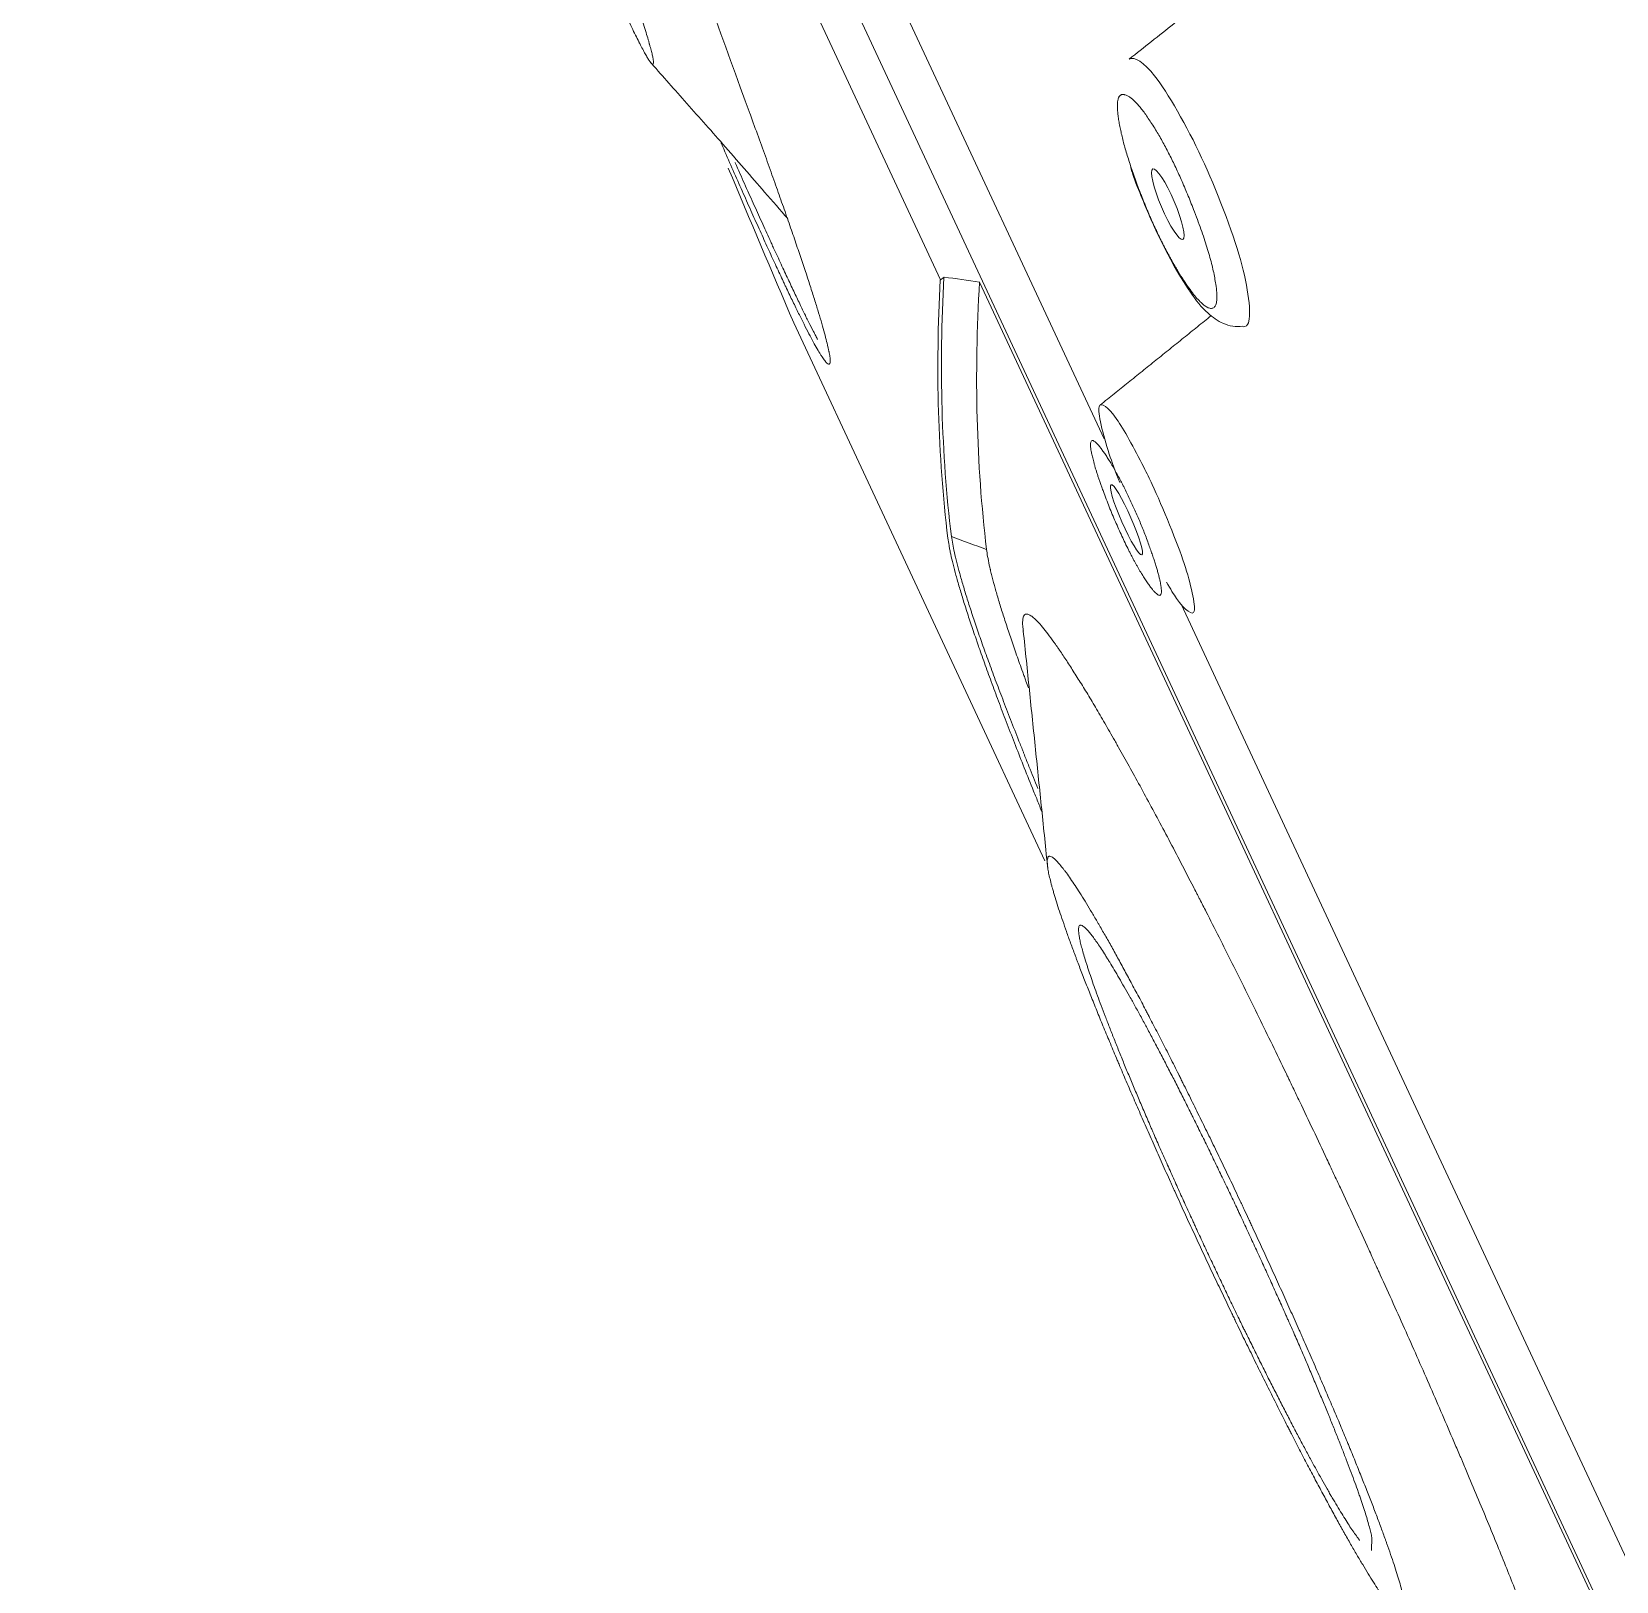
# Model space of a CAD drawing. Header units: millimetres. Extents: x 17284 to 19660, y -6011 to -2651.
# Drawn here: x 19048.02 to 19058.22, y -3868.22 to -3858.24 of the extents above; entities that cross this region are included whole.
import ezdxf

# ---------------------------------------------------------------- set-up
doc = ezdxf.new("R2010")
doc.units = ezdxf.units.MM

# ---------------------------------------------------------------- blocks, each defined once
blk = doc.blocks.new('1')
at = {"linetype": 'Continuous', "lineweight": 18, "extrusion": (0, 0, -1)}
for p, q in [((20698.149, -4887.233), (20689.387, -4868.443)), ((20695.238, -4881.563), (20692.148, -4874.936)), ((20693.266, -4876.099), (20696.293, -4882.588)), ((20695.262, -4881.546), (20695.238, -4881.563)), ((20700.772, -4892.904), (20695.491, -4881.578)), ((20694.294, -4881.841), (20695.91, -4885.306)), ((20696.789, -4883.652), (20698.403, -4887.115)), ((20698.403, -4887.115), (20700.025, -4890.592)), ((20706.911, -4906.023), (20698.149, -4887.233)), ((20698.015, -4889.747), (20698.017, -4889.662))]:
    blk.add_line(p, q, dxfattribs=at)
at = {"linetype": 'Continuous', "lineweight": 18}
blk.add_arc((20873.228, -4805.592), 194.503, 202.76185, 203.08024, dxfattribs=at)
for centre, major_axis, ratio, start_param, end_param in [((20873.901, -4807.035), (176.266, 82.194), 0.750572, 3.036775, 3.076843), ((20872.23, -4803.453), (-176.266, -82.194), 0.196974, 6.178368, 6.218436), ((20872.23, -4803.453), (-176.243, -82.183), 0.196974, 6.178206, 6.218436), ((20872.302, -4803.605), (176.089, 82.111), 0.196974, 3.035411, 3.076842)]:
    blk.add_ellipse(centre, major_axis=major_axis, ratio=ratio, start_param=start_param, end_param=end_param, dxfattribs=at)
for centre, major_axis, ratio in [((20696.703, -4881.077), (-0.097, 0.227), 0.180414), ((20696.436, -4883.109), (0.099, -0.226), 0.130297)]:
    blk.add_ellipse(centre, major_axis=major_axis, ratio=ratio, dxfattribs=at)
for points, knots in [([(20736.752, -4925.644), (20736.724, -4925.6), (20736.664, -4925.507), (20736.571, -4925.355), (20736.468, -4925.183), (20736.356, -4924.989), (20736.234, -4924.774), (20736.102, -4924.535), (20735.959, -4924.273), (20735.804, -4923.986), (20735.638, -4923.673), (20735.46, -4923.333), (20735.269, -4922.964), (20735.064, -4922.566), (20734.845, -4922.137), (20734.612, -4921.676), (20734.363, -4921.181), (20734.098, -4920.652), (20733.816, -4920.085), (20733.518, -4919.481), (20733.201, -4918.838), (20732.865, -4918.153), (20732.51, -4917.426), (20732.135, -4916.656), (20731.739, -4915.839), (20731.321, -4914.977), (20730.882, -4914.066), (20730.42, -4913.105), (20729.934, -4912.094), (20729.424, -4911.03), (20728.89, -4909.914), (20728.331, -4908.743), (20727.747, -4907.517), (20727.136, -4906.234), (20726.5, -4904.895), (20725.837, -4903.499), (20725.148, -4902.045), (20724.432, -4900.534), (20723.689, -4898.964), (20722.92, -4897.337), (20722.125, -4895.652), (20721.303, -4893.911), (20720.456, -4892.115), (20719.584, -4890.264), (20718.688, -4888.36), (20717.768, -4886.405), (20716.826, -4884.402), (20715.862, -4882.352), (20714.879, -4880.259), (20713.877, -4878.126), (20712.859, -4875.956), (20711.826, -4873.754), (20710.906, -4871.792), (20710.105, -4870.085), (20709.431, -4868.647), (20708.767, -4867.23), (20708.113, -4865.835), (20707.469, -4864.462), (20706.837, -4863.112), (20706.215, -4861.786), (20705.606, -4860.485), (20705.008, -4859.208), (20704.422, -4857.958), (20703.848, -4856.733), (20703.287, -4855.535), (20702.738, -4854.364), (20702.203, -4853.22), (20701.68, -4852.104), (20701.17, -4851.016), (20700.673, -4849.955), (20700.19, -4848.922), (20699.72, -4847.918), (20699.263, -4846.942), (20698.819, -4845.993), (20698.389, -4845.073), (20697.971, -4844.182), (20697.567, -4843.318), (20697.176, -4842.482), (20696.798, -4841.674), (20696.433, -4840.893), (20696.081, -4840.139), (20695.742, -4839.413), (20695.415, -4838.713), (20695.1, -4838.04), (20694.798, -4837.393), (20694.508, -4836.772), (20694.23, -4836.176), (20693.964, -4835.605), (20693.709, -4835.059), (20693.466, -4834.537), (20693.234, -4834.039), (20693.013, -4833.565), (20692.802, -4833.113), (20692.603, -4832.684), (20692.413, -4832.276), (20692.234, -4831.89), (20692.065, -4831.525), (20691.905, -4831.181), (20691.755, -4830.856), (20691.614, -4830.551), (20691.481, -4830.265), (20691.358, -4829.997), (20691.243, -4829.747), (20691.136, -4829.515), (20691.037, -4829.299), (20690.946, -4829.099), (20690.862, -4828.916), (20690.785, -4828.747), (20690.716, -4828.593), (20690.652, -4828.453), (20690.615, -4828.37), (20690.597, -4828.329)], [0, 0, 0, 0, 0.002385, 0.005066, 0.008043, 0.011317, 0.014887, 0.018754, 0.022917, 0.027377, 0.032133, 0.037186, 0.042536, 0.048182, 0.054125, 0.060365, 0.066901, 0.073734, 0.080864, 0.08829, 0.096013, 0.104033, 0.112349, 0.120963, 0.129873, 0.139079, 0.148583, 0.158383, 0.16848, 0.178873, 0.189564, 0.200551, 0.211834, 0.223415, 0.235292, 0.247466, 0.259937, 0.272704, 0.285768, 0.299129, 0.312786, 0.326741, 0.340992, 0.355539, 0.370384, 0.385525, 0.400963, 0.416697, 0.432729, 0.449057, 0.465681, 0.482603, 0.499821, 0.511139, 0.522363, 0.533493, 0.544528, 0.555468, 0.566314, 0.577065, 0.587722, 0.598284, 0.608752, 0.619125, 0.629403, 0.639587, 0.649677, 0.659672, 0.669572, 0.679378, 0.689089, 0.698705, 0.708227, 0.717655, 0.726988, 0.736226, 0.74537, 0.754419, 0.763374, 0.772234, 0.781, 0.789671, 0.798248, 0.80673, 0.815117, 0.82341, 0.831608, 0.839712, 0.847721, 0.855636, 0.863456, 0.871181, 0.878812, 0.886348, 0.89379, 0.901138, 0.90839, 0.915548, 0.922612, 0.929581, 0.936456, 0.943236, 0.949921, 0.956512, 0.963008, 0.96941, 0.975717, 0.98193, 0.988048, 0.994071, 1, 1, 1, 1]), ([(20691.377, -4875.15), (20691.377, -4875.154), (20691.377, -4875.164), (20691.381, -4875.185), (20691.385, -4875.203), (20691.39, -4875.223), (20691.393, -4875.235), (20691.4, -4875.259), (20691.407, -4875.285), (20691.419, -4875.323), (20691.428, -4875.352), (20691.432, -4875.365), (20691.434, -4875.371), (20691.435, -4875.374), (20691.436, -4875.378), (20691.442, -4875.398), (20691.455, -4875.438), (20691.476, -4875.5), (20691.498, -4875.566), (20691.523, -4875.638), (20691.549, -4875.714), (20691.571, -4875.774), (20691.583, -4875.809), (20691.588, -4875.824), (20691.591, -4875.831), (20691.599, -4875.852), (20691.614, -4875.896), (20691.641, -4875.97), (20691.675, -4876.063), (20691.711, -4876.16), (20691.748, -4876.26), (20691.78, -4876.347), (20691.807, -4876.418), (20691.828, -4876.472), (20691.841, -4876.509), (20691.85, -4876.532), (20691.852, -4876.537), (20691.856, -4876.546), (20691.861, -4876.56), (20691.88, -4876.612), (20691.913, -4876.697), (20691.957, -4876.812), (20692.002, -4876.929), (20692.048, -4877.048), (20692.095, -4877.169), (20692.127, -4877.25), (20692.147, -4877.302), (20692.151, -4877.312), (20692.157, -4877.327), (20692.159, -4877.332), (20692.164, -4877.343), (20692.174, -4877.369), (20692.2, -4877.435), (20692.241, -4877.538), (20692.29, -4877.662), (20692.339, -4877.785), (20692.388, -4877.907), (20692.437, -4878.03), (20692.47, -4878.112), (20692.491, -4878.163), (20692.495, -4878.173), (20692.501, -4878.188), (20692.503, -4878.193), (20692.507, -4878.203), (20692.518, -4878.229), (20692.536, -4878.274), (20692.561, -4878.334), (20692.593, -4878.413), (20692.633, -4878.51), (20692.68, -4878.625), (20692.727, -4878.737), (20692.773, -4878.847), (20692.807, -4878.928), (20692.825, -4878.973), (20692.833, -4878.99), (20692.837, -4878.999), (20692.848, -4879.025), (20692.87, -4879.078), (20692.906, -4879.162), (20692.947, -4879.259), (20692.987, -4879.353), (20693.026, -4879.442), (20693.064, -4879.528), (20693.088, -4879.582), (20693.103, -4879.616), (20693.106, -4879.622), (20693.111, -4879.635), (20693.12, -4879.655), (20693.14, -4879.699), (20693.167, -4879.758), (20693.192, -4879.813), (20693.211, -4879.854), (20693.229, -4879.894), (20693.251, -4879.94), (20693.275, -4879.989), (20693.29, -4880.018), (20693.298, -4880.034), (20693.298, -4880.035), (20693.3, -4880.039), (20693.303, -4880.044), (20693.309, -4880.055), (20693.32, -4880.076), (20693.334, -4880.103), (20693.349, -4880.129), (20693.362, -4880.15), (20693.372, -4880.165), (20693.379, -4880.172), (20693.383, -4880.174), (20693.384, -4880.175), (20693.384, -4880.175), (20693.385, -4880.175), (20693.385, -4880.175), (20693.387, -4880.176), (20693.39, -4880.173), (20693.391, -4880.164), (20693.39, -4880.149), (20693.386, -4880.129), (20693.382, -4880.111), (20693.377, -4880.091), (20693.374, -4880.08), (20693.369, -4880.062), (20693.367, -4880.054), (20693.364, -4880.044), (20693.363, -4880.04), (20693.362, -4880.035), (20693.357, -4880.018), (20693.347, -4879.984), (20693.331, -4879.933), (20693.313, -4879.877), (20693.292, -4879.816), (20693.27, -4879.75), (20693.252, -4879.696), (20693.24, -4879.662), (20693.236, -4879.653), (20693.234, -4879.646), (20693.233, -4879.643), (20693.228, -4879.627), (20693.214, -4879.588), (20693.19, -4879.521), (20693.16, -4879.436), (20693.128, -4879.347), (20693.094, -4879.254), (20693.058, -4879.158), (20693.03, -4879.082), (20693.012, -4879.034), (20693.008, -4879.021), (20693.004, -4879.012), (20693.003, -4879.008), (20692.994, -4878.986), (20692.981, -4878.951), (20692.961, -4878.897), (20692.934, -4878.825), (20692.899, -4878.733), (20692.856, -4878.62), (20692.812, -4878.505), (20692.767, -4878.388), (20692.732, -4878.299), (20692.712, -4878.248), (20692.705, -4878.228), (20692.701, -4878.218), (20692.689, -4878.187), (20692.665, -4878.126), (20692.625, -4878.025), (20692.577, -4877.902), (20692.528, -4877.78), (20692.48, -4877.656), (20692.43, -4877.533), (20692.397, -4877.45), (20692.379, -4877.404), (20692.377, -4877.398), (20692.372, -4877.388), (20692.366, -4877.373), (20692.352, -4877.337), (20692.323, -4877.265), (20692.282, -4877.163), (20692.249, -4877.083), (20692.217, -4877.004), (20692.201, -4876.964), (20692.169, -4876.886), (20692.137, -4876.808), (20692.089, -4876.693), (20692.056, -4876.613), (20692.038, -4876.571), (20692.034, -4876.561), (20692.029, -4876.547), (20692.015, -4876.515), (20691.988, -4876.451), (20691.951, -4876.361), (20691.907, -4876.257), (20691.864, -4876.156), (20691.822, -4876.059), (20691.789, -4875.981), (20691.766, -4875.928), (20691.756, -4875.905), (20691.749, -4875.89), (20691.746, -4875.883), (20691.73, -4875.846), (20691.705, -4875.789), (20691.669, -4875.707), (20691.635, -4875.631), (20691.603, -4875.56), (20691.577, -4875.504), (20691.563, -4875.473), (20691.556, -4875.457), (20691.551, -4875.447), (20691.542, -4875.427), (20691.533, -4875.408), (20691.525, -4875.392), (20691.522, -4875.385), (20691.52, -4875.381), (20691.519, -4875.379), (20691.509, -4875.359), (20691.493, -4875.325), (20691.471, -4875.281), (20691.451, -4875.243), (20691.434, -4875.21), (20691.419, -4875.184), (20691.408, -4875.167), (20691.402, -4875.158), (20691.399, -4875.155), (20691.399, -4875.153), (20691.398, -4875.153), (20691.397, -4875.151), (20691.393, -4875.146), (20691.387, -4875.139), (20691.381, -4875.136), (20691.378, -4875.139), (20691.377, -4875.143), (20691.377, -4875.146), (20691.377, -4875.148), (20691.377, -4875.149), (20691.377, -4875.149), (20691.377, -4875.15)], [0, 0, 0, 0, 0.007812, 0.015625, 0.023437, 0.023437, 0.03125, 0.03125, 0.039062, 0.046875, 0.050781, 0.052734, 0.052734, 0.053711, 0.053711, 0.054687, 0.0625, 0.070312, 0.078125, 0.085937, 0.09375, 0.101562, 0.103516, 0.103516, 0.105469, 0.105469, 0.109375, 0.117187, 0.125, 0.132812, 0.140625, 0.148437, 0.152344, 0.15625, 0.160156, 0.160156, 0.161133, 0.161133, 0.162109, 0.164062, 0.171875, 0.179687, 0.1875, 0.195312, 0.203125, 0.210937, 0.210937, 0.212891, 0.212891, 0.213867, 0.213867, 0.214844, 0.21875, 0.226562, 0.234375, 0.242187, 0.25, 0.257812, 0.265625, 0.265625, 0.267578, 0.267578, 0.268555, 0.268555, 0.269531, 0.273437, 0.277344, 0.28125, 0.289062, 0.296875, 0.304687, 0.3125, 0.320312, 0.322266, 0.322266, 0.324219, 0.324219, 0.328125, 0.335937, 0.34375, 0.351562, 0.359375, 0.367187, 0.375, 0.375, 0.376953, 0.376953, 0.378906, 0.382812, 0.390625, 0.398437, 0.402344, 0.40625, 0.414062, 0.421875, 0.429687, 0.429687, 0.430664, 0.430664, 0.431641, 0.433594, 0.4375, 0.445312, 0.453125, 0.460937, 0.46875, 0.476562, 0.480469, 0.481445, 0.481445, 0.482422, 0.482422, 0.484375, 0.492187, 0.5, 0.507812, 0.515625, 0.523437, 0.523437, 0.53125, 0.53125, 0.535156, 0.536133, 0.537109, 0.537109, 0.539062, 0.546875, 0.554687, 0.5625, 0.570312, 0.578125, 0.585937, 0.587891, 0.588867, 0.588867, 0.589844, 0.589844, 0.59375, 0.601562, 0.609375, 0.617187, 0.625, 0.632812, 0.640625, 0.642578, 0.643555, 0.643555, 0.644531, 0.644531, 0.648437, 0.652344, 0.65625, 0.664062, 0.671875, 0.679687, 0.6875, 0.695312, 0.697266, 0.697266, 0.699219, 0.699219, 0.703125, 0.710937, 0.71875, 0.726562, 0.734375, 0.742187, 0.75, 0.75, 0.750977, 0.750977, 0.751953, 0.753906, 0.757812, 0.765625, 0.773437, 0.773437, 0.78125, 0.78125, 0.789062, 0.796875, 0.804687, 0.805664, 0.805664, 0.806641, 0.808594, 0.8125, 0.820312, 0.828125, 0.835937, 0.84375, 0.851562, 0.855469, 0.857422, 0.857422, 0.859375, 0.859375, 0.867187, 0.875, 0.882812, 0.890625, 0.898437, 0.902344, 0.902344, 0.904297, 0.90625, 0.910156, 0.912109, 0.913086, 0.913086, 0.914062, 0.914062, 0.921875, 0.929687, 0.9375, 0.945312, 0.953125, 0.960937, 0.964844, 0.96582, 0.96582, 0.966797, 0.966797, 0.96875, 0.976562, 0.984375, 0.992187, 0.996094, 0.998047, 0.999023, 0.999023, 1, 1, 1, 1]), ([(20693.367, -4880.158), (20693.438, -4880.239), (20693.587, -4880.407), (20693.847, -4880.699), (20694.077, -4880.965), (20694.207, -4881.115), (20694.255, -4881.17)], [0, 0, 0, 0, 0.263526, 0.528612, 0.822303, 1, 1, 1, 1]), ([(20696.53, -4881.015), (20696.533, -4881.023), (20696.539, -4881.039), (20696.549, -4881.063), (20696.559, -4881.087), (20696.568, -4881.11), (20696.578, -4881.133), (20696.588, -4881.156), (20696.598, -4881.179), (20696.608, -4881.202), (20696.618, -4881.224), (20696.629, -4881.246), (20696.639, -4881.268), (20696.649, -4881.289), (20696.66, -4881.311), (20696.671, -4881.332), (20696.681, -4881.353), (20696.692, -4881.373), (20696.703, -4881.394), (20696.714, -4881.414), (20696.725, -4881.434), (20696.736, -4881.454), (20696.747, -4881.473), (20696.759, -4881.492), (20696.778, -4881.525), (20696.805, -4881.568), (20696.838, -4881.617), (20696.869, -4881.659), (20696.898, -4881.692), (20696.924, -4881.718), (20696.947, -4881.736), (20696.969, -4881.747), (20696.989, -4881.749), (20697.005, -4881.74), (20697.015, -4881.72), (20697.019, -4881.689), (20697.019, -4881.647), (20697.013, -4881.599), (20697.005, -4881.552), (20696.996, -4881.507), (20696.985, -4881.459), (20696.971, -4881.408), (20696.955, -4881.355), (20696.937, -4881.298), (20696.916, -4881.238), (20696.893, -4881.175), (20696.865, -4881.1), (20696.83, -4881.014), (20696.79, -4880.919), (20696.749, -4880.83), (20696.708, -4880.747), (20696.666, -4880.668), (20696.63, -4880.606), (20696.6, -4880.559), (20696.577, -4880.524), (20696.555, -4880.492), (20696.534, -4880.464), (20696.514, -4880.44), (20696.495, -4880.419), (20696.477, -4880.402), (20696.459, -4880.388), (20696.443, -4880.378), (20696.43, -4880.373), (20696.421, -4880.371), (20696.415, -4880.37), (20696.409, -4880.37), (20696.404, -4880.371), (20696.4, -4880.374), (20696.395, -4880.377), (20696.391, -4880.381), (20696.388, -4880.386), (20696.385, -4880.392), (20696.383, -4880.399), (20696.381, -4880.407), (20696.379, -4880.416), (20696.378, -4880.426), (20696.378, -4880.437), (20696.378, -4880.449), (20696.378, -4880.462), (20696.379, -4880.476), (20696.381, -4880.491), (20696.382, -4880.506), (20696.385, -4880.523), (20696.388, -4880.546), (20696.394, -4880.575), (20696.401, -4880.612), (20696.41, -4880.65), (20696.42, -4880.69), (20696.432, -4880.731), (20696.445, -4880.774), (20696.459, -4880.819), (20696.475, -4880.866), (20696.492, -4880.914), (20696.51, -4880.964), (20696.523, -4880.998), (20696.53, -4881.015)], [0, 0, 0, 0, 0.005506, 0.010945, 0.016324, 0.021649, 0.026928, 0.032168, 0.037378, 0.042565, 0.047737, 0.052901, 0.058067, 0.063242, 0.068433, 0.07365, 0.078899, 0.084189, 0.089527, 0.094919, 0.100374, 0.105898, 0.111497, 0.117179, 0.122948, 0.141215, 0.158959, 0.176382, 0.193696, 0.211118, 0.228861, 0.247128, 0.268335, 0.288799, 0.308844, 0.328816, 0.349063, 0.369922, 0.38429, 0.398343, 0.412191, 0.425949, 0.439736, 0.453667, 0.467858, 0.482414, 0.497435, 0.519834, 0.541093, 0.561606, 0.581811, 0.602166, 0.623116, 0.635406, 0.647542, 0.659604, 0.671671, 0.683823, 0.696138, 0.708691, 0.721553, 0.73479, 0.748461, 0.754831, 0.761114, 0.76732, 0.773455, 0.779528, 0.785547, 0.79152, 0.797458, 0.803368, 0.80926, 0.815142, 0.821025, 0.826917, 0.832828, 0.838766, 0.84474, 0.850761, 0.856835, 0.862971, 0.869178, 0.875463, 0.887128, 0.898561, 0.909815, 0.920943, 0.932, 0.943044, 0.95413, 0.965315, 0.976654, 0.988199, 1, 1, 1, 1]), ([(20694.013, -4880.496), (20694.031, -4880.546), (20694.067, -4880.645), (20694.118, -4880.786), (20694.166, -4880.921), (20694.211, -4881.049), (20694.254, -4881.171), (20694.294, -4881.287), (20694.325, -4881.378), (20694.345, -4881.438), (20694.355, -4881.468), (20694.359, -4881.48), (20694.362, -4881.489), (20694.375, -4881.526), (20694.397, -4881.593), (20694.424, -4881.68), (20694.449, -4881.759), (20694.47, -4881.83), (20694.488, -4881.894), (20694.503, -4881.949), (20694.513, -4881.989), (20694.518, -4882.013), (20694.52, -4882.022), (20694.521, -4882.027), (20694.521, -4882.029), (20694.522, -4882.032), (20694.525, -4882.045), (20694.528, -4882.067), (20694.529, -4882.089), (20694.527, -4882.103), (20694.522, -4882.109), (20694.514, -4882.106), (20694.502, -4882.095), (20694.489, -4882.078), (20694.479, -4882.064), (20694.475, -4882.058), (20694.474, -4882.055), (20694.473, -4882.054), (20694.47, -4882.05), (20694.462, -4882.037), (20694.445, -4882.01), (20694.42, -4881.965), (20694.392, -4881.912), (20694.361, -4881.851), (20694.326, -4881.782), (20694.289, -4881.705), (20694.258, -4881.642), (20694.239, -4881.6), (20694.233, -4881.589), (20694.23, -4881.581), (20694.228, -4881.577), (20694.219, -4881.558), (20694.197, -4881.511), (20694.158, -4881.427), (20694.109, -4881.32), (20694.058, -4881.207), (20694.004, -4881.087), (20693.948, -4880.96), (20693.889, -4880.827), (20693.848, -4880.732), (20693.827, -4880.683), (20693.826, -4880.681)], [0, 0, 0, 0, 0.025624, 0.051248, 0.076872, 0.102496, 0.12812, 0.153744, 0.179368, 0.19218, 0.198586, 0.201789, 0.201789, 0.204992, 0.230616, 0.25624, 0.281863, 0.307487, 0.333111, 0.358735, 0.384359, 0.397171, 0.403577, 0.403577, 0.40678, 0.40678, 0.409983, 0.435607, 0.461231, 0.486855, 0.512479, 0.538103, 0.563727, 0.589351, 0.602163, 0.605366, 0.605366, 0.608569, 0.608569, 0.614975, 0.640599, 0.666223, 0.691847, 0.717471, 0.743095, 0.768719, 0.794343, 0.800749, 0.803952, 0.803952, 0.807155, 0.807155, 0.819967, 0.84559, 0.871214, 0.896838, 0.922462, 0.948086, 0.97371, 0.999334, 1, 1, 1, 1]), ([(20694.448, -4881.949), (20694.447, -4881.947), (20694.446, -4881.945), (20694.444, -4881.941), (20694.441, -4881.935), (20694.433, -4881.92), (20694.416, -4881.887), (20694.39, -4881.836), (20694.356, -4881.767), (20694.319, -4881.69), (20694.279, -4881.605), (20694.25, -4881.544), (20694.22, -4881.48), (20694.197, -4881.43), (20694.169, -4881.369), (20694.156, -4881.342), (20694.15, -4881.328), (20694.148, -4881.323), (20694.144, -4881.314), (20694.125, -4881.273), (20694.088, -4881.192), (20694.033, -4881.071), (20693.977, -4880.945), (20693.937, -4880.856), (20693.917, -4880.81), (20693.917, -4880.809)], [0, 0, 0, 0, 0.009182, 0.009182, 0.019602, 0.040442, 0.082122, 0.165483, 0.248843, 0.332204, 0.415565, 0.498925, 0.498925, 0.582286, 0.623966, 0.644806, 0.644806, 0.655226, 0.655226, 0.665646, 0.749007, 0.832368, 0.915728, 0.999089, 1, 1, 1, 1]), ([(20696.471, -4880.865), (20696.472, -4880.866), (20696.485, -4880.913), (20696.53, -4881.022), (20696.612, -4881.22), (20696.723, -4881.448), (20696.847, -4881.647), (20696.94, -4881.769), (20697.065, -4881.858), (20697.141, -4881.868), (20697.186, -4881.863)], [0, 0, 0, 0, 0.002945, 0.109561, 0.21479, 0.416096, 0.594206, 0.760077, 0.867743, 1, 1, 1, 1]), ([(20696.393, -4882.869), (20696.366, -4882.8), (20696.342, -4882.735), (20696.283, -4882.558), (20696.252, -4882.417), (20696.268, -4882.346), (20696.322, -4882.385), (20696.416, -4882.522), (20696.487, -4882.649), (20696.548, -4882.77)], [0, 0, 0, 0, 0.121007, 0.121007, 0.439682, 0.439682, 0.758356, 0.758356, 1, 1, 1, 1]), ([(20696.421, -4882.901), (20696.418, -4882.894), (20696.411, -4882.881), (20696.401, -4882.861), (20696.391, -4882.842), (20696.381, -4882.824), (20696.371, -4882.806), (20696.362, -4882.789), (20696.353, -4882.773), (20696.343, -4882.757), (20696.335, -4882.742), (20696.326, -4882.728), (20696.317, -4882.714), (20696.309, -4882.701), (20696.301, -4882.689), (20696.293, -4882.677), (20696.285, -4882.666), (20696.277, -4882.656), (20696.27, -4882.646), (20696.258, -4882.631), (20696.243, -4882.614), (20696.227, -4882.601), (20696.215, -4882.597), (20696.208, -4882.603), (20696.204, -4882.617), (20696.205, -4882.636), (20696.207, -4882.653), (20696.209, -4882.666), (20696.212, -4882.68), (20696.215, -4882.695), (20696.219, -4882.711), (20696.223, -4882.728), (20696.228, -4882.746), (20696.233, -4882.765), (20696.239, -4882.785), (20696.246, -4882.806), (20696.253, -4882.828), (20696.261, -4882.851), (20696.269, -4882.875), (20696.278, -4882.9), (20696.291, -4882.934), (20696.306, -4882.976), (20696.325, -4883.025), (20696.345, -4883.074), (20696.365, -4883.121), (20696.386, -4883.168), (20696.407, -4883.214), (20696.428, -4883.259), (20696.446, -4883.295), (20696.46, -4883.323), (20696.47, -4883.343), (20696.48, -4883.362), (20696.49, -4883.38), (20696.5, -4883.398), (20696.509, -4883.415), (20696.519, -4883.431), (20696.528, -4883.447), (20696.537, -4883.462), (20696.546, -4883.476), (20696.555, -4883.49), (20696.563, -4883.503), (20696.572, -4883.515), (20696.58, -4883.527), (20696.588, -4883.537), (20696.596, -4883.548), (20696.606, -4883.56), (20696.617, -4883.573), (20696.629, -4883.585), (20696.639, -4883.592), (20696.647, -4883.596), (20696.654, -4883.596), (20696.658, -4883.591), (20696.661, -4883.583), (20696.662, -4883.57), (20696.661, -4883.557), (20696.66, -4883.546), (20696.659, -4883.537), (20696.657, -4883.528), (20696.656, -4883.519), (20696.654, -4883.509), (20696.652, -4883.499), (20696.649, -4883.489), (20696.647, -4883.478), (20696.644, -4883.466), (20696.641, -4883.455), (20696.637, -4883.442), (20696.634, -4883.43), (20696.63, -4883.416), (20696.626, -4883.403), (20696.621, -4883.389), (20696.617, -4883.374), (20696.612, -4883.36), (20696.607, -4883.344), (20696.601, -4883.329), (20696.596, -4883.313), (20696.59, -4883.296), (20696.581, -4883.272), (20696.57, -4883.241), (20696.555, -4883.202), (20696.54, -4883.163), (20696.524, -4883.124), (20696.508, -4883.086), (20696.491, -4883.048), (20696.474, -4883.011), (20696.457, -4882.974), (20696.439, -4882.937), (20696.427, -4882.913), (20696.421, -4882.901)], [0, 0, 0, 0, 0.007253, 0.014425, 0.021528, 0.028575, 0.035578, 0.04255, 0.049504, 0.056452, 0.063409, 0.070387, 0.077398, 0.084456, 0.091574, 0.098763, 0.106035, 0.113402, 0.120875, 0.128463, 0.150715, 0.171822, 0.192138, 0.212059, 0.232003, 0.252387, 0.26073, 0.268985, 0.277173, 0.285316, 0.293436, 0.301556, 0.309698, 0.317885, 0.326137, 0.334477, 0.342926, 0.351502, 0.360225, 0.369114, 0.378185, 0.395159, 0.411364, 0.426944, 0.442061, 0.456892, 0.471627, 0.486456, 0.501568, 0.50886, 0.516085, 0.523258, 0.530395, 0.537511, 0.544621, 0.551742, 0.55889, 0.566079, 0.573326, 0.580645, 0.58805, 0.595556, 0.603176, 0.610923, 0.618809, 0.626846, 0.641933, 0.656449, 0.67049, 0.684159, 0.697569, 0.710842, 0.724099, 0.737465, 0.75106, 0.756879, 0.762641, 0.768353, 0.77402, 0.779648, 0.785243, 0.790813, 0.796361, 0.801897, 0.807425, 0.812952, 0.818485, 0.82403, 0.829594, 0.835183, 0.840803, 0.84646, 0.852161, 0.857911, 0.863716, 0.869582, 0.875514, 0.888929, 0.901881, 0.914453, 0.926736, 0.938827, 0.950828, 0.962844, 0.974978, 0.987332, 1, 1, 1, 1]), ([(20696.548, -4882.77), (20696.567, -4882.809), (20696.586, -4882.846), (20696.669, -4883.025), (20696.766, -4883.263), (20696.851, -4883.52), (20696.881, -4883.662), (20696.866, -4883.732), (20696.812, -4883.693), (20696.742, -4883.591), (20696.719, -4883.554), (20696.695, -4883.511)], [0, 0, 0, 0, 0.067924, 0.067924, 0.348921, 0.348921, 0.629918, 0.629918, 0.910915, 0.910915, 1, 1, 1, 1]), ([(20695.892, -4884.989), (20695.89, -4884.984), (20695.888, -4884.979), (20695.88, -4884.96), (20695.865, -4884.921), (20695.828, -4884.831), (20695.778, -4884.706), (20695.722, -4884.563), (20695.668, -4884.424), (20695.618, -4884.292), (20695.571, -4884.166), (20695.527, -4884.045), (20695.5, -4883.968), (20695.485, -4883.926), (20695.484, -4883.922), (20695.48, -4883.913), (20695.476, -4883.899), (20695.465, -4883.867), (20695.443, -4883.805), (20695.416, -4883.722), (20695.386, -4883.629), (20695.36, -4883.543), (20695.338, -4883.465), (20695.319, -4883.394), (20695.307, -4883.341), (20695.3, -4883.307), (20695.297, -4883.294), (20695.295, -4883.285), (20695.295, -4883.28), (20695.291, -4883.258), (20695.288, -4883.242), (20695.287, -4883.228)], [0, 0, 0, 0, 0.005701, 0.005701, 0.020542, 0.050222, 0.109583, 0.168944, 0.228305, 0.287667, 0.347028, 0.406389, 0.46575, 0.46575, 0.47317, 0.47317, 0.48059, 0.49543, 0.525111, 0.584472, 0.643833, 0.703194, 0.762556, 0.821917, 0.881278, 0.910958, 0.925799, 0.925799, 0.940639, 0.940639, 1, 1, 1, 1]), ([(20695.866, -4884.84), (20695.847, -4884.792), (20695.817, -4884.719), (20695.789, -4884.648), (20695.777, -4884.617), (20695.775, -4884.611), (20695.77, -4884.599), (20695.763, -4884.581), (20695.737, -4884.516), (20695.696, -4884.412), (20695.645, -4884.279), (20695.597, -4884.153), (20695.553, -4884.034), (20695.512, -4883.92), (20695.475, -4883.813), (20695.449, -4883.737), (20695.435, -4883.693), (20695.431, -4883.681), (20695.429, -4883.673), (20695.427, -4883.669), (20695.421, -4883.65), (20695.406, -4883.604), (20695.385, -4883.532), (20695.362, -4883.453), (20695.343, -4883.382), (20695.328, -4883.319), (20695.317, -4883.264), (20695.312, -4883.232), (20695.31, -4883.217)], [0, 0, 0, 0, 0.059975, 0.091309, 0.091309, 0.099142, 0.099142, 0.106976, 0.122643, 0.185311, 0.24798, 0.310648, 0.373316, 0.435985, 0.498653, 0.561322, 0.576989, 0.584822, 0.584822, 0.592656, 0.592656, 0.62399, 0.686658, 0.749327, 0.811995, 0.874663, 0.937332, 1, 1, 1, 1]), ([(20695.536, -4883.301), (20695.537, -4883.315), (20695.542, -4883.345), (20695.55, -4883.386), (20695.556, -4883.413), (20695.558, -4883.42), (20695.559, -4883.425), (20695.562, -4883.438), (20695.57, -4883.473), (20695.585, -4883.53), (20695.607, -4883.606), (20695.632, -4883.689), (20695.661, -4883.779), (20695.693, -4883.875), (20695.729, -4883.979), (20695.758, -4884.062), (20695.775, -4884.109), (20695.781, -4884.124), (20695.784, -4884.133), (20695.793, -4884.157), (20695.8, -4884.176), (20695.805, -4884.191)], [0, 0, 0, 0, 0.092072, 0.184144, 0.207162, 0.218671, 0.218671, 0.23018, 0.276216, 0.368289, 0.460361, 0.552433, 0.644505, 0.736577, 0.828649, 0.920721, 0.943739, 0.943739, 0.955248, 0.966757, 1, 1, 1, 1]), ([(20695.773, -4883.827), (20695.772, -4883.822), (20695.769, -4883.802), (20695.767, -4883.773), (20695.769, -4883.745), (20695.775, -4883.725), (20695.782, -4883.719), (20695.788, -4883.717), (20695.791, -4883.716), (20695.794, -4883.716), (20695.794, -4883.716), (20695.796, -4883.716), (20695.798, -4883.716), (20695.805, -4883.718), (20695.82, -4883.725), (20695.844, -4883.744), (20695.872, -4883.772), (20695.903, -4883.809), (20695.939, -4883.855), (20695.965, -4883.891), (20695.983, -4883.916), (20695.988, -4883.923), (20695.993, -4883.931), (20695.997, -4883.936), (20695.999, -4883.939), (20696.008, -4883.952), (20696.03, -4883.984), (20696.069, -4884.044), (20696.119, -4884.123), (20696.173, -4884.209), (20696.229, -4884.303), (20696.289, -4884.405), (20696.331, -4884.479), (20696.358, -4884.526), (20696.364, -4884.536), (20696.372, -4884.551), (20696.375, -4884.555), (20696.38, -4884.565), (20696.394, -4884.59), (20696.431, -4884.654), (20696.465, -4884.717), (20696.512, -4884.801), (20696.559, -4884.889), (20696.633, -4885.025), (20696.709, -4885.168), (20696.787, -4885.317), (20696.84, -4885.42), (20696.874, -4885.486), (20696.881, -4885.499), (20696.891, -4885.519), (20696.895, -4885.526), (20696.901, -4885.539), (20696.919, -4885.573), (20696.963, -4885.66), (20697.033, -4885.797), (20697.089, -4885.909), (20697.146, -4886.022), (20697.202, -4886.137), (20697.289, -4886.311), (20697.376, -4886.49), (20697.434, -4886.611), (20697.468, -4886.68), (20697.471, -4886.687), (20697.479, -4886.703), (20697.482, -4886.71), (20697.493, -4886.733), (20697.515, -4886.78), (20697.567, -4886.887), (20697.64, -4887.041), (20697.698, -4887.164), (20697.742, -4887.257), (20697.756, -4887.288), (20697.785, -4887.35), (20697.8, -4887.381), (20697.843, -4887.474), (20697.9, -4887.598), (20697.957, -4887.722), (20698, -4887.815), (20698.021, -4887.862), (20698.046, -4887.916), (20698.057, -4887.94), (20698.064, -4887.955), (20698.067, -4887.963), (20698.099, -4888.033), (20698.155, -4888.157), (20698.237, -4888.339), (20698.317, -4888.52), (20698.395, -4888.697), (20698.471, -4888.873), (20698.52, -4888.988), (20698.557, -4889.074), (20698.572, -4889.109), (20698.591, -4889.152), (20698.597, -4889.166), (20698.606, -4889.187), (20698.635, -4889.257), (20698.688, -4889.381), (20698.754, -4889.541), (20698.818, -4889.696), (20698.878, -4889.845), (20698.935, -4889.989), (20698.972, -4890.082), (20698.998, -4890.149), (20699.008, -4890.177), (20699.019, -4890.205), (20699.023, -4890.216), (20699.025, -4890.221), (20699.032, -4890.238), (20699.052, -4890.292), (20699.087, -4890.386), (20699.13, -4890.503), (20699.169, -4890.613), (20699.204, -4890.715), (20699.235, -4890.81), (20699.253, -4890.868), (20699.264, -4890.903), (20699.267, -4890.914), (20699.27, -4890.924), (20699.272, -4890.931), (20699.277, -4890.947), (20699.289, -4890.99), (20699.305, -4891.049), (20699.32, -4891.113), (20699.327, -4891.149), (20699.332, -4891.175), (20699.334, -4891.187), (20699.336, -4891.2), (20699.336, -4891.206), (20699.337, -4891.209), (20699.337, -4891.211), (20699.337, -4891.211), (20699.337, -4891.212), (20699.337, -4891.212)], [0, 0, 0, 0, 0.005442, 0.020982, 0.036522, 0.052062, 0.067602, 0.067602, 0.075372, 0.075372, 0.077314, 0.077314, 0.079257, 0.083142, 0.098682, 0.114222, 0.129762, 0.145302, 0.160842, 0.176382, 0.176382, 0.180267, 0.182209, 0.182209, 0.184152, 0.184152, 0.191922, 0.207462, 0.223001, 0.238541, 0.254081, 0.269621, 0.285161, 0.285161, 0.289046, 0.289046, 0.290989, 0.290989, 0.292931, 0.300701, 0.316241, 0.316241, 0.331781, 0.347321, 0.362861, 0.378401, 0.393941, 0.393941, 0.397826, 0.397826, 0.399769, 0.399769, 0.401711, 0.409481, 0.425021, 0.440561, 0.440561, 0.456101, 0.471641, 0.487181, 0.502721, 0.502721, 0.504663, 0.504663, 0.506606, 0.506606, 0.510491, 0.518261, 0.533801, 0.549341, 0.549341, 0.557111, 0.557111, 0.564881, 0.564881, 0.580421, 0.595961, 0.595961, 0.603731, 0.607616, 0.609558, 0.609558, 0.611501, 0.611501, 0.627041, 0.642581, 0.658121, 0.673661, 0.689201, 0.704741, 0.704741, 0.712511, 0.714453, 0.716396, 0.716396, 0.720281, 0.735821, 0.75136, 0.7669, 0.78244, 0.79798, 0.81352, 0.81352, 0.82129, 0.823233, 0.823233, 0.825175, 0.825175, 0.82906, 0.8446, 0.86014, 0.87568, 0.89122, 0.90676, 0.9223, 0.9223, 0.926185, 0.928128, 0.928128, 0.93007, 0.93784, 0.95338, 0.96892, 0.98446, 0.98446, 0.99223, 0.996115, 0.998058, 0.999029, 0.999514, 0.999514, 1, 1, 1, 1]), ([(20696.56, -4886.265), (20696.543, -4886.232), (20696.509, -4886.169), (20696.46, -4886.078), (20696.429, -4886.02), (20696.399, -4885.963), (20696.383, -4885.936), (20696.354, -4885.882), (20696.325, -4885.83), (20696.29, -4885.769), (20696.266, -4885.728), (20696.256, -4885.711), (20696.251, -4885.702), (20696.25, -4885.7), (20696.247, -4885.694), (20696.232, -4885.669), (20696.205, -4885.624), (20696.169, -4885.565), (20696.136, -4885.511), (20696.105, -4885.463), (20696.076, -4885.42), (20696.056, -4885.392), (20696.045, -4885.377), (20696.041, -4885.372), (20696.039, -4885.369), (20696.033, -4885.361), (20696.021, -4885.345), (20696.002, -4885.323), (20695.983, -4885.302), (20695.967, -4885.287), (20695.953, -4885.278), (20695.944, -4885.275), (20695.938, -4885.276), (20695.934, -4885.278), (20695.932, -4885.281), (20695.931, -4885.283), (20695.931, -4885.283), (20695.93, -4885.284), (20695.93, -4885.285), (20695.928, -4885.291), (20695.926, -4885.302), (20695.926, -4885.324), (20695.929, -4885.351), (20695.935, -4885.383), (20695.944, -4885.421), (20695.951, -4885.451), (20695.956, -4885.47), (20695.957, -4885.474), (20695.959, -4885.48), (20695.96, -4885.482), (20695.961, -4885.486), (20695.964, -4885.496), (20695.972, -4885.524), (20695.985, -4885.569), (20696.004, -4885.628), (20696.026, -4885.692), (20696.05, -4885.76), (20696.076, -4885.834), (20696.096, -4885.886), (20696.108, -4885.92), (20696.111, -4885.927), (20696.115, -4885.937), (20696.116, -4885.941), (20696.119, -4885.948), (20696.125, -4885.965), (20696.137, -4885.997), (20696.154, -4886.04), (20696.177, -4886.099), (20696.207, -4886.174), (20696.245, -4886.269), (20696.285, -4886.368), (20696.327, -4886.469), (20696.36, -4886.548), (20696.379, -4886.593), (20696.387, -4886.611), (20696.39, -4886.62), (20696.402, -4886.647), (20696.425, -4886.702), (20696.465, -4886.794), (20696.513, -4886.906), (20696.563, -4887.02), (20696.614, -4887.136), (20696.666, -4887.254), (20696.702, -4887.333), (20696.725, -4887.383), (20696.729, -4887.393), (20696.738, -4887.413), (20696.752, -4887.443), (20696.784, -4887.514), (20696.83, -4887.614), (20696.876, -4887.714), (20696.913, -4887.793), (20696.95, -4887.873), (20696.997, -4887.973), (20697.054, -4888.092), (20697.092, -4888.172), (20697.113, -4888.217), (20697.116, -4888.222), (20697.121, -4888.232), (20697.128, -4888.246), (20697.144, -4888.281), (20697.177, -4888.35), (20697.225, -4888.446), (20697.28, -4888.56), (20697.336, -4888.672), (20697.391, -4888.782), (20697.436, -4888.872), (20697.465, -4888.93), (20697.477, -4888.952), (20697.481, -4888.96), (20697.483, -4888.965), (20697.49, -4888.978), (20697.512, -4889.021), (20697.552, -4889.098), (20697.603, -4889.197), (20697.653, -4889.291), (20697.701, -4889.382), (20697.733, -4889.44), (20697.763, -4889.497), (20697.779, -4889.525), (20697.801, -4889.565), (20697.81, -4889.582), (20697.821, -4889.602), (20697.825, -4889.608), (20697.83, -4889.618), (20697.849, -4889.65), (20697.88, -4889.706), (20697.92, -4889.775), (20697.958, -4889.838), (20697.993, -4889.897), (20698.027, -4889.951), (20698.051, -4889.988), (20698.064, -4890.008), (20698.068, -4890.014), (20698.071, -4890.018), (20698.072, -4890.02), (20698.078, -4890.029), (20698.092, -4890.05), (20698.115, -4890.082), (20698.139, -4890.114), (20698.161, -4890.141), (20698.18, -4890.162), (20698.197, -4890.177), (20698.206, -4890.183), (20698.211, -4890.186), (20698.213, -4890.187), (20698.214, -4890.187), (20698.215, -4890.188), (20698.216, -4890.188), (20698.218, -4890.188), (20698.222, -4890.189), (20698.226, -4890.188), (20698.231, -4890.185), (20698.236, -4890.177), (20698.238, -4890.162), (20698.238, -4890.141), (20698.235, -4890.114), (20698.231, -4890.092), (20698.228, -4890.077), (20698.227, -4890.074), (20698.226, -4890.068), (20698.225, -4890.065), (20698.223, -4890.055), (20698.218, -4890.035), (20698.209, -4889.999), (20698.195, -4889.95), (20698.179, -4889.896), (20698.16, -4889.837), (20698.138, -4889.773), (20698.122, -4889.727), (20698.112, -4889.7), (20698.111, -4889.697), (20698.109, -4889.691), (20698.106, -4889.682), (20698.098, -4889.66), (20698.082, -4889.616), (20698.058, -4889.551), (20698.037, -4889.496), (20698.016, -4889.44), (20698.005, -4889.411), (20697.981, -4889.352), (20697.957, -4889.291), (20697.919, -4889.196), (20697.891, -4889.126), (20697.875, -4889.088), (20697.872, -4889.079), (20697.866, -4889.066), (20697.854, -4889.036), (20697.829, -4888.976), (20697.792, -4888.888), (20697.746, -4888.781), (20697.699, -4888.671), (20697.651, -4888.559), (20697.609, -4888.463), (20697.579, -4888.395), (20697.566, -4888.366), (20697.558, -4888.346), (20697.553, -4888.337), (20697.531, -4888.287), (20697.496, -4888.209), (20697.443, -4888.09), (20697.389, -4887.971), (20697.334, -4887.852), (20697.288, -4887.751), (20697.26, -4887.691), (20697.246, -4887.661), (20697.237, -4887.641), (20697.218, -4887.601), (20697.199, -4887.56), (20697.183, -4887.525), (20697.176, -4887.51), (20697.171, -4887.5), (20697.168, -4887.495), (20697.147, -4887.449), (20697.109, -4887.369), (20697.052, -4887.25), (20696.996, -4887.133), (20696.939, -4887.018), (20696.883, -4886.904), (20696.837, -4886.81), (20696.807, -4886.749), (20696.795, -4886.726), (20696.791, -4886.717), (20696.788, -4886.712), (20696.782, -4886.699), (20696.759, -4886.653), (20696.718, -4886.571), (20696.664, -4886.466), (20696.62, -4886.381), (20696.59, -4886.322), (20696.575, -4886.294), (20696.568, -4886.281), (20696.564, -4886.273), (20696.562, -4886.269), (20696.56, -4886.265)], [0, 0, 0, 0, 0.007813, 0.015625, 0.023438, 0.023438, 0.03125, 0.03125, 0.039063, 0.046875, 0.050781, 0.052734, 0.052734, 0.053711, 0.053711, 0.054688, 0.0625, 0.070313, 0.078125, 0.085937, 0.09375, 0.101562, 0.103516, 0.103516, 0.105469, 0.105469, 0.109375, 0.117187, 0.125, 0.132812, 0.140625, 0.148437, 0.152344, 0.15625, 0.160156, 0.160156, 0.161133, 0.161133, 0.162109, 0.164062, 0.171875, 0.179687, 0.1875, 0.195313, 0.203125, 0.210938, 0.210938, 0.212891, 0.212891, 0.213867, 0.213867, 0.214844, 0.21875, 0.226563, 0.234375, 0.242188, 0.25, 0.257813, 0.265625, 0.265625, 0.267578, 0.267578, 0.268555, 0.268555, 0.269531, 0.273438, 0.277344, 0.28125, 0.289063, 0.296875, 0.304688, 0.3125, 0.320313, 0.322266, 0.322266, 0.324219, 0.324219, 0.328125, 0.335938, 0.34375, 0.351563, 0.359375, 0.367188, 0.375, 0.375, 0.376953, 0.376953, 0.378906, 0.382813, 0.390625, 0.398438, 0.402344, 0.40625, 0.414063, 0.421875, 0.429688, 0.429688, 0.430664, 0.430664, 0.431641, 0.433594, 0.4375, 0.445313, 0.453125, 0.460938, 0.46875, 0.476563, 0.480469, 0.481445, 0.481445, 0.482422, 0.482422, 0.484375, 0.492188, 0.5, 0.507813, 0.515625, 0.523438, 0.523438, 0.53125, 0.53125, 0.535156, 0.536133, 0.537109, 0.537109, 0.539063, 0.546875, 0.554688, 0.5625, 0.570313, 0.578125, 0.585938, 0.587891, 0.588867, 0.588867, 0.589844, 0.589844, 0.59375, 0.601563, 0.609375, 0.617188, 0.625, 0.632813, 0.640625, 0.640625, 0.642578, 0.643555, 0.643555, 0.644531, 0.644531, 0.648438, 0.652344, 0.65625, 0.664063, 0.671875, 0.679688, 0.6875, 0.695313, 0.695313, 0.697266, 0.697266, 0.699219, 0.699219, 0.703125, 0.710938, 0.71875, 0.726563, 0.734375, 0.742188, 0.75, 0.75, 0.750977, 0.750977, 0.751953, 0.753906, 0.757813, 0.765625, 0.773438, 0.773438, 0.78125, 0.78125, 0.789063, 0.796875, 0.804688, 0.805664, 0.805664, 0.806641, 0.808594, 0.8125, 0.820313, 0.828125, 0.835938, 0.84375, 0.851563, 0.855469, 0.857422, 0.857422, 0.859375, 0.859375, 0.867188, 0.875, 0.882813, 0.890625, 0.898438, 0.902344, 0.902344, 0.904297, 0.90625, 0.910156, 0.912109, 0.913086, 0.913086, 0.914063, 0.914063, 0.921875, 0.929688, 0.9375, 0.945313, 0.953125, 0.960938, 0.964844, 0.96582, 0.96582, 0.966797, 0.966797, 0.96875, 0.976563, 0.984375, 0.992188, 0.996094, 0.998047, 0.999023, 0.999023, 1, 1, 1, 1]), ([(20698.017, -4889.662), (20698.015, -4889.652), (20698.01, -4889.632), (20698.001, -4889.596), (20697.99, -4889.556), (20697.977, -4889.512), (20697.961, -4889.464), (20697.947, -4889.42), (20697.935, -4889.387), (20697.93, -4889.373), (20697.927, -4889.363), (20697.925, -4889.358), (20697.916, -4889.334), (20697.902, -4889.293), (20697.878, -4889.229), (20697.852, -4889.161), (20697.824, -4889.09), (20697.795, -4889.015), (20697.769, -4888.95), (20697.75, -4888.903), (20697.742, -4888.883), (20697.738, -4888.873), (20697.736, -4888.869), (20697.733, -4888.862), (20697.721, -4888.831), (20697.696, -4888.772), (20697.66, -4888.686), (20697.623, -4888.598), (20697.585, -4888.508), (20697.545, -4888.416), (20697.511, -4888.338), (20697.488, -4888.286), (20697.479, -4888.266), (20697.475, -4888.258), (20697.474, -4888.254), (20697.468, -4888.242), (20697.45, -4888.202), (20697.418, -4888.129), (20697.374, -4888.032), (20697.33, -4887.934), (20697.285, -4887.836), (20697.239, -4887.737), (20697.201, -4887.655), (20697.178, -4887.605), (20697.166, -4887.58), (20697.162, -4887.572), (20697.154, -4887.555), (20697.135, -4887.514), (20697.1, -4887.44), (20697.053, -4887.343), (20697.007, -4887.247), (20696.961, -4887.152), (20696.915, -4887.058), (20696.88, -4886.988), (20696.861, -4886.95), (20696.854, -4886.935), (20696.85, -4886.927), (20696.838, -4886.904), (20696.816, -4886.859), (20696.779, -4886.785), (20696.735, -4886.699), (20696.692, -4886.616), (20696.65, -4886.535), (20696.609, -4886.458), (20696.581, -4886.404), (20696.566, -4886.377), (20696.563, -4886.37), (20696.558, -4886.361), (20696.546, -4886.34), (20696.524, -4886.299), (20696.492, -4886.242), (20696.457, -4886.177), (20696.422, -4886.117), (20696.389, -4886.06), (20696.358, -4886.007), (20696.338, -4885.974), (20696.328, -4885.956), (20696.325, -4885.953), (20696.32, -4885.945), (20696.312, -4885.932), (20696.296, -4885.906), (20696.275, -4885.873), (20696.251, -4885.837), (20696.229, -4885.806), (20696.209, -4885.78), (20696.194, -4885.762), (20696.185, -4885.751), (20696.18, -4885.746), (20696.178, -4885.744), (20696.177, -4885.743), (20696.171, -4885.737), (20696.162, -4885.729), (20696.15, -4885.721), (20696.141, -4885.719), (20696.135, -4885.721), (20696.13, -4885.728), (20696.128, -4885.738), (20696.128, -4885.747), (20696.128, -4885.751), (20696.128, -4885.754), (20696.128, -4885.754), (20696.128, -4885.756), (20696.128, -4885.763), (20696.13, -4885.778), (20696.134, -4885.804), (20696.141, -4885.835), (20696.15, -4885.87), (20696.161, -4885.91), (20696.172, -4885.947), (20696.18, -4885.971), (20696.184, -4885.983), (20696.185, -4885.987), (20696.188, -4885.995), (20696.195, -4886.016), (20696.208, -4886.056), (20696.228, -4886.113), (20696.25, -4886.173), (20696.273, -4886.237), (20696.299, -4886.305), (20696.322, -4886.364), (20696.337, -4886.402), (20696.344, -4886.421), (20696.347, -4886.427), (20696.352, -4886.44), (20696.364, -4886.471), (20696.388, -4886.53), (20696.42, -4886.611), (20696.455, -4886.694), (20696.491, -4886.779), (20696.528, -4886.867), (20696.56, -4886.943), (20696.58, -4886.989), (20696.59, -4887.012), (20696.593, -4887.02), (20696.6, -4887.035), (20696.617, -4887.074), (20696.648, -4887.145), (20696.69, -4887.24), (20696.733, -4887.336), (20696.776, -4887.433), (20696.821, -4887.531), (20696.855, -4887.605), (20696.874, -4887.647), (20696.882, -4887.663), (20696.885, -4887.672), (20696.897, -4887.697), (20696.92, -4887.746), (20696.958, -4887.829), (20697.005, -4887.927), (20697.051, -4888.025), (20697.097, -4888.122), (20697.144, -4888.219), (20697.175, -4888.283), (20697.194, -4888.323), (20697.198, -4888.33), (20697.206, -4888.346), (20697.218, -4888.37), (20697.245, -4888.425), (20697.283, -4888.502), (20697.328, -4888.592), (20697.372, -4888.68), (20697.416, -4888.766), (20697.459, -4888.85), (20697.487, -4888.904), (20697.503, -4888.934), (20697.506, -4888.941), (20697.513, -4888.954), (20697.525, -4888.977), (20697.549, -4889.022), (20697.582, -4889.085), (20697.621, -4889.156), (20697.658, -4889.224), (20697.694, -4889.289), (20697.723, -4889.339), (20697.742, -4889.374), (20697.752, -4889.39), (20697.756, -4889.397), (20697.759, -4889.402), (20697.771, -4889.423), (20697.793, -4889.46), (20697.823, -4889.509), (20697.851, -4889.554), (20697.876, -4889.594), (20697.9, -4889.629), (20697.919, -4889.655), (20697.931, -4889.672), (20697.935, -4889.678), (20697.938, -4889.681), (20697.938, -4889.681), (20697.938, -4889.682)], [0, 0, 0, 0, 0.00856, 0.01712, 0.02568, 0.034241, 0.042801, 0.051361, 0.055641, 0.057781, 0.057781, 0.059921, 0.059921, 0.068481, 0.077041, 0.085602, 0.094162, 0.102722, 0.111282, 0.115562, 0.117702, 0.117702, 0.118772, 0.118772, 0.119842, 0.128402, 0.136962, 0.145523, 0.154083, 0.162643, 0.171203, 0.175483, 0.176553, 0.176553, 0.177623, 0.177623, 0.179763, 0.188323, 0.196884, 0.205444, 0.214004, 0.222564, 0.231124, 0.235404, 0.235404, 0.237544, 0.237544, 0.239684, 0.248244, 0.256805, 0.265365, 0.273925, 0.282485, 0.291045, 0.293185, 0.293185, 0.295325, 0.295325, 0.299605, 0.308166, 0.316726, 0.325286, 0.333846, 0.342406, 0.350966, 0.352036, 0.352036, 0.353106, 0.355246, 0.359526, 0.368087, 0.376647, 0.385207, 0.393767, 0.402327, 0.410887, 0.410887, 0.411957, 0.413027, 0.415167, 0.419448, 0.428008, 0.436568, 0.445128, 0.453688, 0.462248, 0.466528, 0.468668, 0.469738, 0.469738, 0.470808, 0.479369, 0.487929, 0.496489, 0.505049, 0.513609, 0.522169, 0.526449, 0.528589, 0.528589, 0.529659, 0.529659, 0.53073, 0.53929, 0.54785, 0.55641, 0.56497, 0.57353, 0.58209, 0.586371, 0.586371, 0.588511, 0.588511, 0.590651, 0.599211, 0.607771, 0.616331, 0.624891, 0.633451, 0.642011, 0.646292, 0.646292, 0.648432, 0.648432, 0.650572, 0.659132, 0.667692, 0.676252, 0.684812, 0.693372, 0.701933, 0.706213, 0.706213, 0.708353, 0.708353, 0.710493, 0.719053, 0.727613, 0.736173, 0.744733, 0.753293, 0.761854, 0.763994, 0.763994, 0.766134, 0.766134, 0.770414, 0.778974, 0.787534, 0.796094, 0.804654, 0.813215, 0.821775, 0.821775, 0.823915, 0.823915, 0.826055, 0.830335, 0.838895, 0.847455, 0.856015, 0.864575, 0.873136, 0.881696, 0.881696, 0.882766, 0.883836, 0.885976, 0.890256, 0.898816, 0.907376, 0.915936, 0.924497, 0.933057, 0.937337, 0.939477, 0.940547, 0.940547, 0.941617, 0.950177, 0.958737, 0.967297, 0.975857, 0.984418, 0.992978, 0.997258, 0.999398, 0.999398, 1, 1, 1, 1])]:
    blk.add_open_spline(points, degree=3, knots=knots, dxfattribs=at)
at = {"linetype": 'Continuous', "lineweight": 13}
for points, knots in [([(20692.333, -4828.686), (20692.342, -4828.705), (20692.36, -4828.747), (20692.392, -4828.815), (20692.428, -4828.893), (20692.469, -4828.979), (20692.514, -4829.076), (20692.564, -4829.184), (20692.619, -4829.303), (20692.68, -4829.435), (20692.748, -4829.58), (20692.821, -4829.74), (20692.902, -4829.914), (20692.99, -4830.106), (20693.087, -4830.314), (20693.192, -4830.542), (20693.306, -4830.79), (20693.43, -4831.059), (20693.565, -4831.352), (20693.711, -4831.668), (20693.869, -4832.01), (20694.04, -4832.38), (20694.225, -4832.778), (20694.424, -4833.206), (20694.785, -4833.982), (20695.383, -4835.264), (20696.327, -4837.287), (20697.538, -4839.881), (20698.914, -4842.827), (20700.443, -4846.1), (20702.118, -4849.681), (20704.123, -4853.97), (20706.481, -4859.01), (20709.195, -4864.811), (20712.041, -4870.894), (20714.857, -4876.914), (20717.492, -4882.542), (20720.021, -4887.946), (20722.418, -4893.072), (20724.669, -4897.879), (20727.216, -4903.313), (20730.022, -4909.284), (20732.2, -4913.906), (20733.541, -4916.748), (20734.182, -4918.109), (20734.793, -4919.406), (20735.246, -4920.369), (20735.559, -4921.035), (20735.745, -4921.429), (20735.928, -4921.819), (20736.11, -4922.203), (20736.289, -4922.583), (20736.426, -4922.871), (20736.526, -4923.086), (20736.592, -4923.238), (20736.666, -4923.414), (20736.749, -4923.615), (20736.84, -4923.838), (20736.94, -4924.09), (20737.042, -4924.345), (20737.141, -4924.585), (20737.228, -4924.788), (20737.305, -4924.958), (20737.355, -4925.057), (20737.378, -4925.102)], [0, 0, 0, 0, 0.002873, 0.005977, 0.009314, 0.012885, 0.01669, 0.020731, 0.025008, 0.029521, 0.034271, 0.039258, 0.044482, 0.049942, 0.055639, 0.061572, 0.067741, 0.074145, 0.080783, 0.087656, 0.094762, 0.102101, 0.109672, 0.117474, 0.125506, 0.150353, 0.179467, 0.212833, 0.250431, 0.281476, 0.31679, 0.356345, 0.400115, 0.448069, 0.50016, 0.545346, 0.58909, 0.631395, 0.672272, 0.711739, 0.749797, 0.811331, 0.874588, 0.890439, 0.906179, 0.921807, 0.937325, 0.942493, 0.947679, 0.952883, 0.958106, 0.963345, 0.968601, 0.970357, 0.972454, 0.974895, 0.977677, 0.980803, 0.98427, 0.988342, 0.991951, 0.995098, 0.99778, 1, 1, 1, 1]), ([(20696.454, -4880.143), (20696.486, -4880.123), (20696.549, -4880.163), (20696.701, -4880.356), (20696.827, -4880.577), (20697.014, -4880.978), (20697.119, -4881.253), (20697.221, -4881.615), (20697.243, -4881.786), (20697.215, -4881.858), (20697.204, -4881.866), (20697.189, -4881.867)], [0, 0, 0, 0, 0.201034, 0.201034, 0.443393, 0.443393, 0.685753, 0.685753, 0.928113, 0.928113, 1, 1, 1, 1])]:
    blk.add_open_spline(points, degree=3, knots=knots, dxfattribs=at)
at = {"linetype": 'Continuous', "lineweight": 18}
for points, degree in [([(20697.601, -4879.233), (20696.454, -4880.143)], 1), ([(20696.464, -4880.839), (20696.471, -4880.865)], 1), ([(20695.262, -4881.546), (20695.338, -4881.557), (20695.414, -4881.567), (20695.491, -4881.578)], 3), ([(20696.983, -4881.794), (20696.269, -4882.369)], 1), ([(20695.31, -4883.217), (20695.385, -4883.245), (20695.46, -4883.273), (20695.536, -4883.301)], 3), ([(20695.772, -4883.824), (20695.93, -4885.355)], 1)]:
    blk.add_open_spline(points, degree=degree, dxfattribs=at)

msp = doc.modelspace()

# ---------------------------------------------------------------- block references
at = {"color": 6}
msp.add_blockref('1', (-1641.369, 1021.728, 0), dxfattribs=at)

doc.saveas('drawing.dxf')
